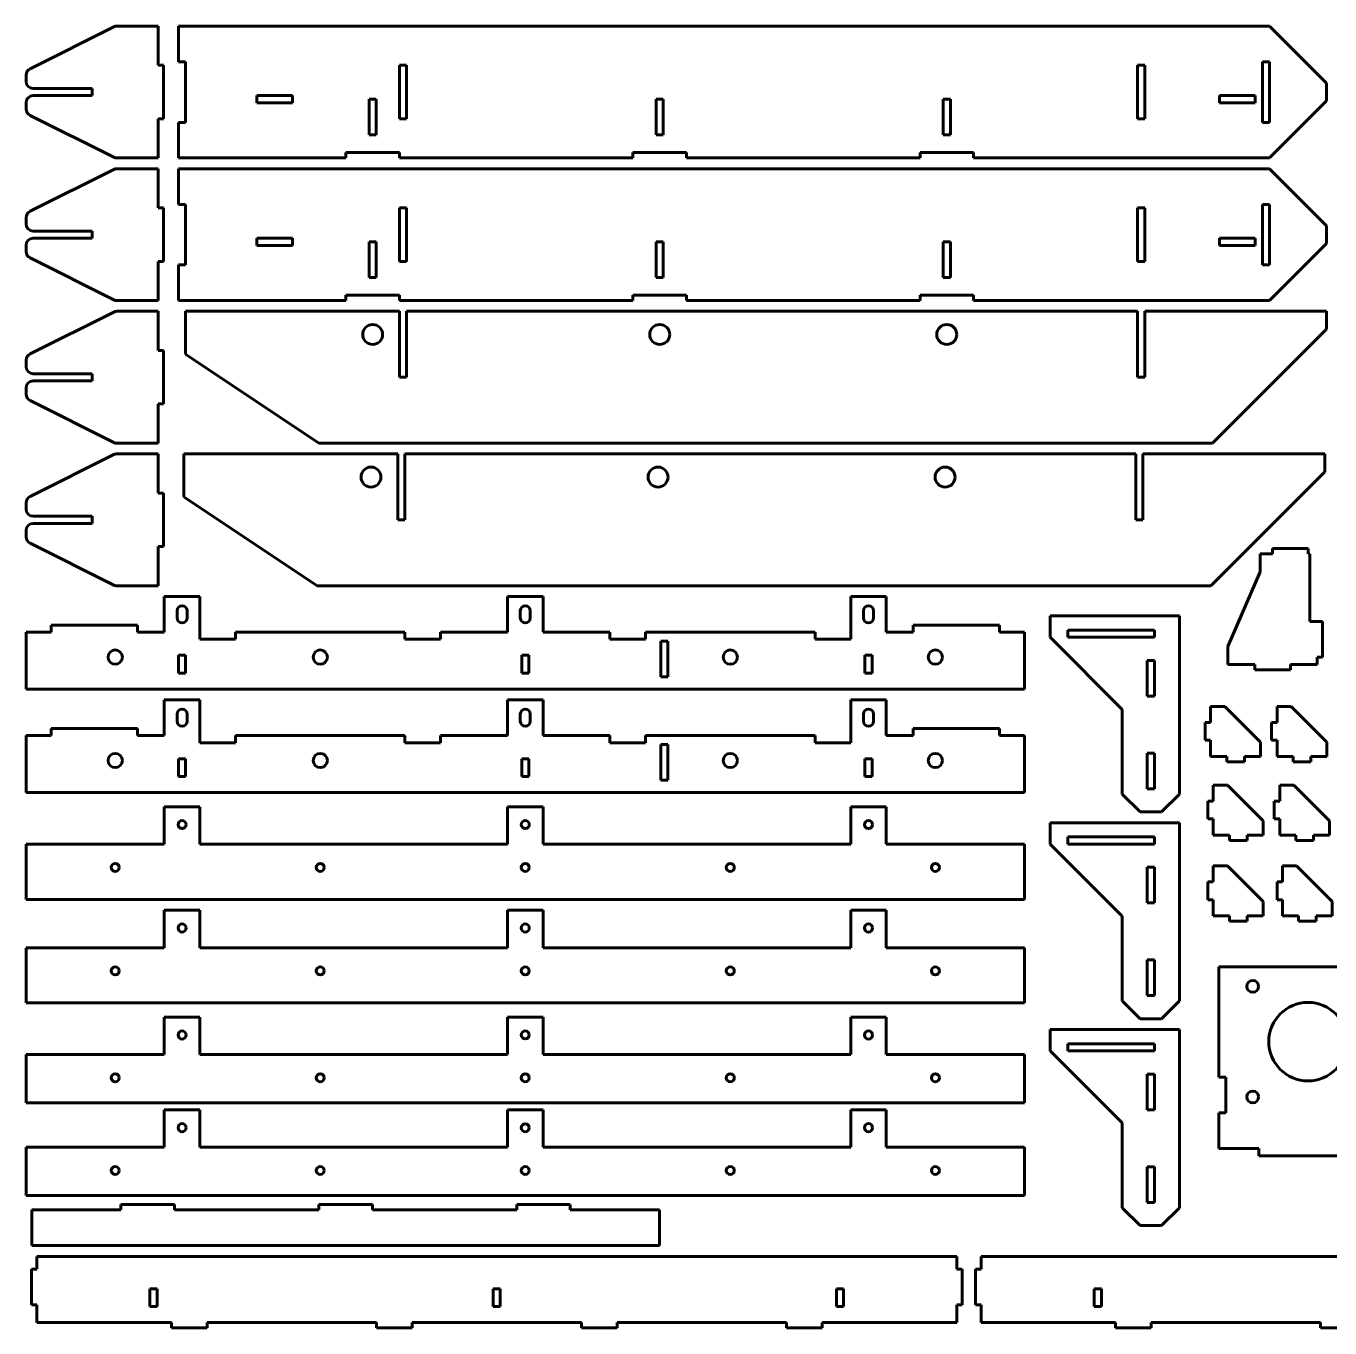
# Model space of a CAD drawing. Header units: millimetres. Extents: x 166 to 743, y 0 to 365.
# Drawn here: x 166.3 to 531.9, y -0.3 to 364.8 of the extents above; entities that cross this region are included whole.
import ezdxf

# ---------------------------------------------------------------- set-up
doc = ezdxf.new("R2010")
doc.units = ezdxf.units.MM
for name, color, linetype in [('BED_HOLDING_PLAT', 7, 'Continuous'), ('BED_HOLDING_TOP_', 7, 'Continuous'), ('BOTTOM_CORNER_SU', 7, 'Continuous'), ('BOTTOM_JOINT_SUP', 7, 'Continuous'), ('BOTTOM_SUPPORT_P', 7, 'Continuous'), ('CORNER_SUPPORT', 7, 'Continuous'), ('Default', 7, 'Continuous'), ('LEG', 7, 'Continuous'), ('MAIN_SUPPORT', 7, 'Continuous'), ('MIDLDE_PLATE', 7, 'Continuous'), ('MOTOR_CLAMP', 7, 'Continuous'), ('SIDE_PLATE', 7, 'Continuous'), ('SIDE_SUPPORT_PLA', 7, 'Continuous')]:
    doc.layers.add(name, color=color, linetype=linetype)

# ---------------------------------------------------------------- blocks, each defined once
blk = doc.blocks.new('SE')
at = {"layer": 'BED_HOLDING_PLAT', "color": 7, "linetype": 'Continuous', "lineweight": 60}
for p, q in [((205.04, 204.84), (215.04, 204.84)), ((205.04, 194.84), (205.04, 204.84)), ((215.04, 204.84), (215.04, 192.84)), ((301.29, 204.84), (301.29, 194.84)), ((311.29, 204.84), (301.29, 204.84)), ((311.29, 194.84), (311.29, 204.84)), ((397.54, 192.84), (397.54, 204.84)), ((397.54, 204.84), (407.54, 204.84)), ((407.54, 204.84), (407.54, 194.84)), ((208.64, 200.84), (208.64, 198.84)), ((211.44, 198.84), (211.44, 200.84)), ((304.89, 198.84), (304.89, 200.84)), ((307.69, 200.84), (307.69, 198.84)), ((401.14, 200.84), (401.14, 198.84)), ((403.94, 198.84), (403.94, 200.84)), ((166.29, 178.84), (166.29, 194.84)), ((166.29, 194.84), (173.29, 194.84)), ((173.29, 196.84), (173.29, 194.84)), ((173.29, 196.84), (197.56, 196.84)), ((197.56, 196.84), (197.56, 194.84)), ((197.56, 194.84), (205.04, 194.84)), ((225.04, 192.84), (225.04, 194.84)), ((225.04, 194.84), (272.54, 194.84)), ((272.54, 194.84), (272.54, 192.84)), ((282.54, 192.84), (282.54, 194.84)), ((282.54, 194.84), (301.29, 194.84)), ((311.29, 194.84), (330.04, 194.84)), ((330.04, 194.84), (330.04, 192.84)), ((340.04, 192.84), (340.04, 194.84)), ((340.04, 194.84), (387.54, 194.84)), ((387.54, 194.84), (387.54, 192.84)), ((407.54, 194.84), (415.03, 194.84)), ((415.03, 196.84), (415.03, 194.84)), ((415.03, 196.84), (439.29, 196.84)), ((439.29, 196.84), (439.29, 194.84)), ((439.29, 194.84), (446.29, 194.84)), ((446.29, 194.84), (446.29, 178.84)), ((215.04, 192.84), (225.04, 192.84)), ((272.54, 192.84), (282.54, 192.84)), ((330.04, 192.84), (340.04, 192.84)), ((344.29, 182.34), (344.29, 192.34)), ((346.29, 192.34), (344.29, 192.34)), ((346.29, 182.34), (346.29, 192.34)), ((387.54, 192.84), (397.54, 192.84)), ((209.04, 188.34), (211.04, 188.34)), ((209.04, 183.34), (209.04, 188.34)), ((211.04, 188.34), (211.04, 183.34)), ((305.29, 188.34), (307.29, 188.34)), ((305.29, 183.34), (305.29, 188.34)), ((307.29, 188.34), (307.29, 183.34)), ((401.54, 188.34), (403.54, 188.34)), ((401.54, 183.34), (401.54, 188.34)), ((403.54, 188.34), (403.54, 183.34)), ((211.04, 183.34), (209.04, 183.34)), ((307.29, 183.34), (305.29, 183.34)), ((403.54, 183.34), (401.54, 183.34)), ((344.29, 182.34), (346.29, 182.34)), ((446.29, 178.84), (166.29, 178.84))]:
    blk.add_line(p, q, dxfattribs=at)
for centre in [(191.29, 187.84), (248.79, 187.84), (363.79, 187.84), (421.29, 187.84)]:
    blk.add_circle(centre, 2, dxfattribs=at)
for centre, start, end in [((210.04, 200.84), 0, 180), ((306.29, 200.84), 0, 180), ((402.54, 200.84), 0, 180), ((210.04, 198.84), 180, 0), ((306.29, 198.84), 180, 0), ((402.54, 198.84), 180, 0)]:
    blk.add_arc(centre, 1.4, start, end, dxfattribs=at)
blk = doc.blocks.new('SE1')
at = {"layer": 'BED_HOLDING_PLAT', "color": 7, "linetype": 'Continuous', "lineweight": 60}
for p, q in [((205.04, 175.84), (215.04, 175.84)), ((205.04, 165.84), (205.04, 175.84)), ((215.04, 175.84), (215.04, 163.84)), ((301.29, 175.84), (301.29, 165.84)), ((311.29, 175.84), (301.29, 175.84)), ((311.29, 165.84), (311.29, 175.84)), ((397.54, 163.84), (397.54, 175.84)), ((397.54, 175.84), (407.54, 175.84)), ((407.54, 175.84), (407.54, 165.84)), ((208.64, 171.84), (208.64, 169.84)), ((211.44, 169.84), (211.44, 171.84)), ((304.89, 169.84), (304.89, 171.84)), ((307.69, 171.84), (307.69, 169.84)), ((401.14, 171.84), (401.14, 169.84)), ((403.94, 169.84), (403.94, 171.84)), ((166.29, 149.84), (166.29, 165.84)), ((166.29, 165.84), (173.29, 165.84)), ((173.29, 167.84), (173.29, 165.84)), ((173.29, 167.84), (197.56, 167.84)), ((197.56, 167.84), (197.56, 165.84)), ((197.56, 165.84), (205.04, 165.84)), ((225.04, 163.84), (225.04, 165.84)), ((225.04, 165.84), (272.54, 165.84)), ((272.54, 165.84), (272.54, 163.84)), ((282.54, 163.84), (282.54, 165.84)), ((282.54, 165.84), (301.29, 165.84)), ((311.29, 165.84), (330.04, 165.84)), ((330.04, 165.84), (330.04, 163.84)), ((340.04, 163.84), (340.04, 165.84)), ((340.04, 165.84), (387.54, 165.84)), ((387.54, 165.84), (387.54, 163.84)), ((407.54, 165.84), (415.03, 165.84)), ((415.03, 167.84), (415.03, 165.84)), ((415.03, 167.84), (439.29, 167.84)), ((439.29, 167.84), (439.29, 165.84)), ((439.29, 165.84), (446.29, 165.84)), ((446.29, 165.84), (446.29, 149.84)), ((215.04, 163.84), (225.04, 163.84)), ((272.54, 163.84), (282.54, 163.84)), ((330.04, 163.84), (340.04, 163.84)), ((344.29, 153.34), (344.29, 163.34)), ((346.29, 163.34), (344.29, 163.34)), ((346.29, 153.34), (346.29, 163.34)), ((387.54, 163.84), (397.54, 163.84)), ((209.04, 159.34), (211.04, 159.34)), ((209.04, 154.34), (209.04, 159.34)), ((211.04, 159.34), (211.04, 154.34)), ((305.29, 159.34), (307.29, 159.34)), ((305.29, 154.34), (305.29, 159.34)), ((307.29, 159.34), (307.29, 154.34)), ((401.54, 159.34), (403.54, 159.34)), ((401.54, 154.34), (401.54, 159.34)), ((403.54, 159.34), (403.54, 154.34)), ((211.04, 154.34), (209.04, 154.34)), ((307.29, 154.34), (305.29, 154.34)), ((403.54, 154.34), (401.54, 154.34)), ((344.29, 153.34), (346.29, 153.34)), ((446.29, 149.84), (166.29, 149.84))]:
    blk.add_line(p, q, dxfattribs=at)
for centre in [(191.29, 158.84), (248.79, 158.84), (363.79, 158.84), (421.29, 158.84)]:
    blk.add_circle(centre, 2, dxfattribs=at)
for centre, start, end in [((210.04, 171.84), 0, 180), ((306.29, 171.84), 0, 180), ((402.54, 171.84), 0, 180), ((210.04, 169.84), 180, 0), ((306.29, 169.84), 180, 0), ((402.54, 169.84), 180, 0)]:
    blk.add_arc(centre, 1.4, start, end, dxfattribs=at)
blk = doc.blocks.new('SE4')
at = {"layer": 'LEG', "color": 7, "linetype": 'Continuous', "lineweight": 60}
for p, q in [((453.49, 141.4), (489.72, 141.4)), ((453.49, 141.4), (453.49, 135.4)), ((489.72, 141.4), (489.72, 91.4)), ((453.49, 135.4), (473.72, 115.17)), ((458.45, 137.4), (482.72, 137.4)), ((458.45, 135.4), (458.45, 137.4)), ((458.45, 135.4), (482.72, 135.4)), ((482.72, 135.4), (482.72, 137.4)), ((480.72, 118.9), (480.72, 128.9)), ((482.72, 128.9), (480.72, 128.9)), ((482.72, 118.9), (482.72, 128.9)), ((480.72, 118.9), (482.72, 118.9)), ((473.72, 91.4), (473.72, 115.17)), ((482.72, 102.9), (480.72, 102.9)), ((480.72, 92.9), (480.72, 102.9)), ((482.72, 92.9), (482.72, 102.9)), ((480.72, 92.9), (482.72, 92.9)), ((473.72, 91.4), (478.72, 86.4)), ((484.72, 86.4), (489.72, 91.4)), ((484.72, 86.4), (478.72, 86.4))]:
    blk.add_line(p, q, dxfattribs=at)
blk = doc.blocks.new('SE5')
at = {"layer": 'MIDLDE_PLATE', "color": 7, "linetype": 'Continuous', "lineweight": 60}
for p, q in [((205.04, 76.34), (205.04, 86.84)), ((205.04, 86.84), (215.04, 86.84)), ((215.04, 86.84), (215.04, 76.34)), ((301.29, 76.34), (301.29, 86.84)), ((301.29, 86.84), (311.29, 86.84)), ((311.29, 86.84), (311.29, 76.34)), ((397.54, 76.34), (397.54, 86.84)), ((397.54, 86.84), (407.54, 86.84)), ((407.54, 86.84), (407.54, 76.34)), ((166.29, 62.84), (166.29, 76.34)), ((166.29, 76.34), (205.04, 76.34)), ((215.04, 76.34), (301.29, 76.34)), ((311.29, 76.34), (397.54, 76.34)), ((407.54, 76.34), (446.29, 76.34)), ((446.29, 76.34), (446.29, 62.84)), ((446.29, 62.84), (166.29, 62.84))]:
    blk.add_line(p, q, dxfattribs=at)
for centre, radius in [((210.04, 81.85), 1.13), ((306.29, 81.85), 1.12), ((402.54, 81.85), 1.13), ((191.29, 69.84), 1.12), ((248.79, 69.84), 1.12), ((306.29, 69.84), 1.12), ((363.79, 69.84), 1.12), ((421.29, 69.84), 1.12)]:
    blk.add_circle(centre, radius, dxfattribs=at)
blk = doc.blocks.new('SE6')
at = {"layer": 'MIDLDE_PLATE', "color": 7, "linetype": 'Continuous', "lineweight": 60}
for p, q in [((205.04, 50.34), (205.04, 60.84)), ((205.04, 60.84), (215.04, 60.84)), ((215.04, 60.84), (215.04, 50.34)), ((301.29, 50.34), (301.29, 60.84)), ((301.29, 60.84), (311.29, 60.84)), ((311.29, 60.84), (311.29, 50.34)), ((397.54, 50.34), (397.54, 60.84)), ((397.54, 60.84), (407.54, 60.84)), ((407.54, 60.84), (407.54, 50.34)), ((166.29, 36.84), (166.29, 50.34)), ((166.29, 50.34), (205.04, 50.34)), ((215.04, 50.34), (301.29, 50.34)), ((311.29, 50.34), (397.54, 50.34)), ((407.54, 50.34), (446.29, 50.34)), ((446.29, 50.34), (446.29, 36.84)), ((446.29, 36.84), (166.29, 36.84))]:
    blk.add_line(p, q, dxfattribs=at)
for centre, radius in [((210.04, 55.85), 1.13), ((306.29, 55.85), 1.12), ((402.54, 55.85), 1.13), ((191.29, 43.84), 1.12), ((248.79, 43.84), 1.12), ((306.29, 43.84), 1.12), ((363.79, 43.84), 1.12), ((421.29, 43.84), 1.12)]:
    blk.add_circle(centre, radius, dxfattribs=at)
blk = doc.blocks.new('SE9')
at = {"layer": 'CORNER_SUPPORT', "color": 7, "linetype": 'Continuous', "lineweight": 60}
for p, q in [((167.4, 352.89), (190.87, 364.63)), ((191.76, 364.84), (203.29, 364.84)), ((203.29, 353.84), (203.29, 364.84)), ((166.29, 349.34), (166.29, 351.1)), ((204.79, 353.84), (203.29, 353.84)), ((204.79, 353.84), (204.79, 338.84)), ((184.79, 347.34), (168.29, 347.34)), ((184.79, 345.34), (168.29, 345.34)), ((184.79, 345.34), (184.79, 347.34)), ((166.29, 343.34), (166.29, 341.58)), ((167.4, 339.79), (190.87, 328.05)), ((203.29, 327.84), (203.29, 338.84)), ((204.79, 338.84), (203.29, 338.84)), ((191.76, 327.84), (203.29, 327.84))]:
    blk.add_line(p, q, dxfattribs=at)
for centre, start, end in [((191.76, 362.84), 90, 116.5651), ((168.29, 351.1), 116.5651, 180), ((168.29, 349.34), 180, 270), ((168.29, 343.34), 90, 180), ((168.29, 341.58), 180, 243.4349), ((191.76, 329.84), 243.4349, 270)]:
    blk.add_arc(centre, 2, start, end, dxfattribs=at)
blk = doc.blocks.new('SE10')
at = {"layer": 'CORNER_SUPPORT', "color": 7, "linetype": 'Continuous', "lineweight": 60}
for p, q in [((167.4, 312.89), (190.87, 324.63)), ((191.76, 324.84), (203.29, 324.84)), ((203.29, 313.84), (203.29, 324.84)), ((166.29, 309.34), (166.29, 311.1)), ((204.79, 313.84), (203.29, 313.84)), ((204.79, 313.84), (204.79, 298.84)), ((184.79, 307.34), (168.29, 307.34)), ((184.79, 305.34), (184.79, 307.34)), ((184.79, 305.34), (168.29, 305.34)), ((166.29, 303.34), (166.29, 301.58)), ((167.4, 299.79), (190.87, 288.05)), ((203.29, 287.84), (203.29, 298.84)), ((204.79, 298.84), (203.29, 298.84)), ((191.76, 287.84), (203.29, 287.84))]:
    blk.add_line(p, q, dxfattribs=at)
for centre, start, end in [((191.76, 322.84), 90, 116.5651), ((168.29, 311.1), 116.5651, 180), ((168.29, 309.34), 180, 270), ((168.29, 303.34), 90, 180), ((168.29, 301.58), 180, 243.4349), ((191.76, 289.84), 243.4349, 270)]:
    blk.add_arc(centre, 2, start, end, dxfattribs=at)
blk = doc.blocks.new('SE11')
at = {"layer": 'CORNER_SUPPORT', "color": 7, "linetype": 'Continuous', "lineweight": 60}
for p, q in [((167.4, 272.89), (190.87, 284.63)), ((191.76, 284.84), (203.29, 284.84)), ((203.29, 273.84), (203.29, 284.84)), ((166.29, 269.34), (166.29, 271.1)), ((204.79, 273.84), (203.29, 273.84)), ((204.79, 273.84), (204.79, 258.84)), ((184.79, 267.34), (168.29, 267.34)), ((184.79, 265.34), (184.79, 267.34)), ((166.29, 263.34), (166.29, 261.58)), ((184.79, 265.34), (168.29, 265.34)), ((167.4, 259.79), (190.87, 248.05)), ((203.29, 247.84), (203.29, 258.84)), ((204.79, 258.84), (203.29, 258.84)), ((191.76, 247.84), (203.29, 247.84))]:
    blk.add_line(p, q, dxfattribs=at)
for centre, start, end in [((191.76, 282.84), 90, 116.5651), ((168.29, 271.1), 116.5651, 180), ((168.29, 269.34), 180, 270), ((168.29, 263.34), 90, 180), ((168.29, 261.58), 180, 243.4349), ((191.76, 249.84), 243.4349, 270)]:
    blk.add_arc(centre, 2, start, end, dxfattribs=at)
blk = doc.blocks.new('SE12')
at = {"layer": 'CORNER_SUPPORT', "color": 7, "linetype": 'Continuous', "lineweight": 60}
for p, q in [((167.4, 232.89), (190.87, 244.63)), ((191.76, 244.84), (203.29, 244.84)), ((203.29, 233.84), (203.29, 244.84)), ((166.29, 229.34), (166.29, 231.1)), ((204.79, 233.84), (203.29, 233.84)), ((204.79, 233.84), (204.79, 218.84)), ((184.79, 227.34), (168.29, 227.34)), ((184.79, 225.34), (184.79, 227.34)), ((166.29, 223.34), (166.29, 221.58)), ((184.79, 225.34), (168.29, 225.34)), ((167.4, 219.79), (190.87, 208.05)), ((203.29, 207.84), (203.29, 218.84)), ((204.79, 218.84), (203.29, 218.84)), ((191.76, 207.84), (203.29, 207.84))]:
    blk.add_line(p, q, dxfattribs=at)
for centre, start, end in [((191.76, 242.84), 90, 116.5651), ((168.29, 231.1), 116.5651, 180), ((168.29, 229.34), 180, 270), ((168.29, 223.34), 90, 180), ((168.29, 221.58), 180, 243.4349), ((191.76, 209.84), 243.4349, 270)]:
    blk.add_arc(centre, 2, start, end, dxfattribs=at)
blk = doc.blocks.new('SE14')
at = {"layer": 'SIDE_PLATE', "color": 7, "linetype": 'Continuous', "lineweight": 60}
for p, q in [((208.99, 364.84), (514.99, 364.84)), ((208.99, 354.84), (208.99, 364.84)), ((530.99, 348.84), (514.99, 364.84)), ((208.99, 354.84), (210.99, 354.84)), ((210.99, 337.84), (210.99, 354.84)), ((512.99, 354.84), (514.99, 354.84)), ((512.99, 337.84), (512.99, 354.84)), ((514.99, 337.84), (514.99, 354.84)), ((270.99, 353.84), (270.99, 338.84)), ((272.99, 353.84), (270.99, 353.84)), ((272.99, 353.84), (272.99, 338.84)), ((479.99, 353.84), (477.99, 353.84)), ((477.99, 338.84), (477.99, 353.84)), ((479.99, 338.84), (479.99, 353.84)), ((530.99, 348.84), (530.99, 343.84)), ((230.99, 345.34), (230.99, 343.34)), ((230.99, 345.34), (240.99, 345.34)), ((240.99, 343.34), (240.99, 345.34)), ((262.49, 344.34), (262.49, 334.34)), ((264.49, 344.34), (262.49, 344.34)), ((264.49, 344.34), (264.49, 334.34)), ((342.99, 334.34), (342.99, 344.34)), ((342.99, 344.34), (344.99, 344.34)), ((344.99, 334.34), (344.99, 344.34)), ((423.49, 334.34), (423.49, 344.34)), ((425.49, 344.34), (423.49, 344.34)), ((425.49, 344.34), (425.49, 334.34)), ((500.99, 345.34), (500.99, 343.34)), ((500.99, 345.34), (510.99, 345.34)), ((510.99, 345.34), (510.99, 343.34)), ((530.99, 343.84), (514.99, 327.84)), ((230.99, 343.34), (240.99, 343.34)), ((500.99, 343.34), (510.99, 343.34)), ((208.99, 337.84), (210.99, 337.84)), ((208.99, 327.84), (208.99, 337.84)), ((270.99, 338.84), (272.99, 338.84)), ((477.99, 338.84), (479.99, 338.84)), ((514.99, 337.84), (512.99, 337.84)), ((262.49, 334.34), (264.49, 334.34)), ((344.99, 334.34), (342.99, 334.34)), ((423.49, 334.34), (425.49, 334.34)), ((255.99, 329.34), (270.99, 329.34)), ((255.99, 327.84), (255.99, 329.34)), ((270.99, 329.34), (270.99, 327.84)), ((336.49, 329.34), (336.49, 327.84)), ((351.49, 329.34), (336.49, 329.34)), ((351.49, 327.84), (351.49, 329.34)), ((416.99, 329.34), (416.99, 327.84)), ((431.99, 329.34), (416.99, 329.34)), ((431.99, 327.84), (431.99, 329.34)), ((255.99, 327.84), (208.99, 327.84)), ((336.49, 327.84), (270.99, 327.84)), ((416.99, 327.84), (351.49, 327.84)), ((514.99, 327.84), (431.99, 327.84))]:
    blk.add_line(p, q, dxfattribs=at)
blk = doc.blocks.new('SE15')
at = {"layer": 'SIDE_PLATE', "color": 7, "linetype": 'Continuous', "lineweight": 60}
for p, q in [((208.99, 324.84), (514.99, 324.84)), ((208.99, 314.84), (208.99, 324.84)), ((530.99, 308.84), (514.99, 324.84)), ((208.99, 314.84), (210.99, 314.84)), ((210.99, 297.84), (210.99, 314.84)), ((512.99, 314.84), (514.99, 314.84)), ((512.99, 297.84), (512.99, 314.84)), ((514.99, 297.84), (514.99, 314.84)), ((270.99, 313.84), (270.99, 298.84)), ((272.99, 313.84), (270.99, 313.84)), ((272.99, 313.84), (272.99, 298.84)), ((479.99, 313.84), (477.99, 313.84)), ((477.99, 298.84), (477.99, 313.84)), ((479.99, 298.84), (479.99, 313.84)), ((530.99, 308.84), (530.99, 303.84)), ((230.99, 305.34), (230.99, 303.34)), ((230.99, 305.34), (240.99, 305.34)), ((240.99, 303.34), (240.99, 305.34)), ((262.49, 304.34), (262.49, 294.34)), ((264.49, 304.34), (262.49, 304.34)), ((264.49, 304.34), (264.49, 294.34)), ((342.99, 294.34), (342.99, 304.34)), ((342.99, 304.34), (344.99, 304.34)), ((344.99, 294.34), (344.99, 304.34)), ((423.49, 294.34), (423.49, 304.34)), ((425.49, 304.34), (423.49, 304.34)), ((425.49, 304.34), (425.49, 294.34)), ((500.99, 305.34), (500.99, 303.34)), ((500.99, 305.34), (510.99, 305.34)), ((510.99, 305.34), (510.99, 303.34)), ((530.99, 303.84), (514.99, 287.84)), ((230.99, 303.34), (240.99, 303.34)), ((500.99, 303.34), (510.99, 303.34)), ((208.99, 297.84), (210.99, 297.84)), ((208.99, 287.84), (208.99, 297.84)), ((270.99, 298.84), (272.99, 298.84)), ((477.99, 298.84), (479.99, 298.84)), ((514.99, 297.84), (512.99, 297.84)), ((262.49, 294.34), (264.49, 294.34)), ((344.99, 294.34), (342.99, 294.34)), ((423.49, 294.34), (425.49, 294.34)), ((255.99, 289.34), (270.99, 289.34)), ((255.99, 287.84), (255.99, 289.34)), ((270.99, 289.34), (270.99, 287.84)), ((336.49, 289.34), (336.49, 287.84)), ((351.49, 289.34), (336.49, 289.34)), ((351.49, 287.84), (351.49, 289.34)), ((416.99, 289.34), (416.99, 287.84)), ((431.99, 289.34), (416.99, 289.34)), ((431.99, 287.84), (431.99, 289.34)), ((255.99, 287.84), (208.99, 287.84)), ((336.49, 287.84), (270.99, 287.84)), ((416.99, 287.84), (351.49, 287.84)), ((514.99, 287.84), (431.99, 287.84))]:
    blk.add_line(p, q, dxfattribs=at)
blk = doc.blocks.new('SE16')
at = {"layer": 'SIDE_SUPPORT_PLA', "color": 7, "linetype": 'Continuous', "lineweight": 60}
for p, q in [((210.99, 284.84), (210.99, 272.84)), ((270.99, 284.84), (210.99, 284.84)), ((270.99, 266.34), (270.99, 284.84)), ((477.99, 284.84), (272.99, 284.84)), ((272.99, 266.34), (272.99, 284.84)), ((477.99, 284.84), (477.99, 266.34)), ((530.99, 284.84), (479.99, 284.84)), ((479.99, 284.84), (479.99, 266.34)), ((530.99, 279.84), (530.99, 284.84)), ((530.99, 279.84), (498.99, 247.84)), ((210.99, 272.84), (248.4, 247.84)), ((270.99, 266.34), (272.99, 266.34)), ((477.99, 266.34), (479.99, 266.34)), ((248.4, 247.84), (498.99, 247.84))]:
    blk.add_line(p, q, dxfattribs=at)
for centre in [(263.49, 278.34), (343.99, 278.34), (424.49, 278.34)]:
    blk.add_circle(centre, 2.8, dxfattribs=at)
blk = doc.blocks.new('SE17')
at = {"layer": 'SIDE_SUPPORT_PLA', "color": 7, "linetype": 'Continuous', "lineweight": 60}
for p, q in [((210.52, 244.84), (210.52, 232.84)), ((270.52, 244.84), (210.52, 244.84)), ((270.52, 226.34), (270.52, 244.84)), ((477.52, 244.84), (272.52, 244.84)), ((272.52, 226.34), (272.52, 244.84)), ((477.52, 244.84), (477.52, 226.34)), ((530.52, 244.84), (479.52, 244.84)), ((479.52, 244.84), (479.52, 226.34)), ((530.52, 239.84), (530.52, 244.84)), ((530.52, 239.84), (498.52, 207.84)), ((210.52, 232.84), (247.94, 207.84)), ((270.52, 226.34), (272.52, 226.34)), ((477.52, 226.34), (479.52, 226.34)), ((247.94, 207.84), (498.52, 207.84))]:
    blk.add_line(p, q, dxfattribs=at)
for centre in [(263.02, 238.34), (343.52, 238.34), (424.02, 238.34)]:
    blk.add_circle(centre, 2.8, dxfattribs=at)
blk = doc.blocks.new('SE26')
at = {"layer": 'LEG', "color": 7, "linetype": 'Continuous', "lineweight": 60}
for p, q in [((453.49, 199.4), (489.72, 199.4)), ((453.49, 199.4), (453.49, 193.4)), ((489.72, 199.4), (489.72, 149.4)), ((458.45, 195.4), (482.72, 195.4)), ((458.45, 193.4), (458.45, 195.4)), ((482.72, 193.4), (482.72, 195.4)), ((453.49, 193.4), (473.72, 173.17)), ((458.45, 193.4), (482.72, 193.4)), ((480.72, 176.9), (480.72, 186.9)), ((482.72, 186.9), (480.72, 186.9)), ((482.72, 176.9), (482.72, 186.9)), ((480.72, 176.9), (482.72, 176.9)), ((473.72, 149.4), (473.72, 173.17)), ((482.72, 160.9), (480.72, 160.9)), ((480.72, 150.9), (480.72, 160.9)), ((482.72, 150.9), (482.72, 160.9)), ((480.72, 150.9), (482.72, 150.9)), ((473.72, 149.4), (478.72, 144.4)), ((484.72, 144.4), (489.72, 149.4)), ((484.72, 144.4), (478.72, 144.4))]:
    blk.add_line(p, q, dxfattribs=at)
blk = doc.blocks.new('SE29')
at = {"layer": 'BOTTOM_SUPPORT_P', "color": 7, "linetype": 'Continuous', "lineweight": 60}
for p, q in [((192.91, 34.29), (207.91, 34.29)), ((192.91, 32.79), (192.91, 34.29)), ((207.91, 34.29), (207.91, 32.79)), ((248.41, 34.29), (248.41, 32.79)), ((248.41, 34.29), (263.41, 34.29)), ((263.41, 34.29), (263.41, 32.79)), ((303.91, 34.29), (303.91, 32.79)), ((318.91, 34.29), (303.91, 34.29)), ((318.91, 34.29), (318.91, 32.79)), ((167.91, 22.79), (167.91, 32.79)), ((192.91, 32.79), (167.91, 32.79)), ((207.91, 32.79), (248.41, 32.79)), ((263.41, 32.79), (303.91, 32.79)), ((318.91, 32.79), (343.91, 32.79)), ((343.91, 32.79), (343.91, 22.79)), ((343.91, 22.79), (167.91, 22.79))]:
    blk.add_line(p, q, dxfattribs=at)
blk = doc.blocks.new('SE30')
at = {"layer": 'BOTTOM_CORNER_SU', "color": 7, "linetype": 'Continuous', "lineweight": 60}
for p, q in [((512.34, 216.8), (512.34, 211.8)), ((515.84, 216.8), (512.34, 216.8)), ((515.84, 218.3), (515.84, 216.8)), ((515.84, 218.3), (525.84, 218.3)), ((525.84, 218.3), (525.84, 216.8)), ((526.34, 216.8), (525.84, 216.8)), ((526.34, 216.8), (526.34, 197.8)), ((503.34, 190.8), (512.34, 211.8)), ((529.84, 197.8), (526.34, 197.8)), ((529.84, 197.8), (529.84, 187.8)), ((503.34, 190.8), (503.34, 185.8)), ((528.34, 187.8), (529.84, 187.8)), ((528.34, 187.8), (528.34, 185.8)), ((503.34, 185.8), (510.84, 185.8)), ((510.84, 184.3), (510.84, 185.8)), ((520.84, 184.3), (510.84, 184.3)), ((520.84, 185.8), (528.34, 185.8)), ((520.84, 184.3), (520.84, 185.8))]:
    blk.add_line(p, q, dxfattribs=at)
blk = doc.blocks.new('SE32')
at = {"layer": 'BED_HOLDING_TOP_', "color": 7, "linetype": 'Continuous', "lineweight": 60}
for p, q in [((205.04, 135.34), (205.04, 145.85)), ((205.04, 145.85), (215.04, 145.85)), ((215.04, 145.85), (215.04, 135.34)), ((301.29, 135.34), (301.29, 145.85)), ((301.29, 145.85), (311.29, 145.85)), ((311.29, 145.85), (311.29, 135.34)), ((397.54, 135.34), (397.54, 145.85)), ((397.54, 145.85), (407.54, 145.85)), ((407.54, 145.85), (407.54, 135.34)), ((166.29, 119.84), (166.29, 135.34)), ((166.29, 135.34), (205.04, 135.34)), ((215.04, 135.34), (301.29, 135.34)), ((311.29, 135.34), (397.54, 135.34)), ((407.54, 135.34), (446.29, 135.34)), ((446.29, 135.34), (446.29, 119.84)), ((446.29, 119.84), (166.29, 119.84))]:
    blk.add_line(p, q, dxfattribs=at)
for centre, radius in [((210.04, 140.86), 1.13), ((306.29, 140.86), 1.13), ((402.54, 140.86), 1.13), ((191.29, 128.84), 1.12), ((248.79, 128.84), 1.12), ((306.29, 128.84), 1.12), ((363.79, 128.84), 1.12), ((421.29, 128.84), 1.12)]:
    blk.add_circle(centre, radius, dxfattribs=at)
blk = doc.blocks.new('SE33')
at = {"layer": 'BED_HOLDING_TOP_', "color": 7, "linetype": 'Continuous', "lineweight": 60}
for p, q in [((205.04, 106.34), (205.04, 116.85)), ((205.04, 116.85), (215.04, 116.85)), ((215.04, 116.85), (215.04, 106.34)), ((301.29, 106.34), (301.29, 116.85)), ((301.29, 116.85), (311.29, 116.85)), ((311.29, 116.85), (311.29, 106.34)), ((397.54, 106.34), (397.54, 116.85)), ((397.54, 116.85), (407.54, 116.85)), ((407.54, 116.85), (407.54, 106.34)), ((166.29, 90.84), (166.29, 106.34)), ((166.29, 106.34), (205.04, 106.34)), ((215.04, 106.34), (301.29, 106.34)), ((311.29, 106.34), (397.54, 106.34)), ((407.54, 106.34), (446.29, 106.34)), ((446.29, 106.34), (446.29, 90.84)), ((446.29, 90.84), (166.29, 90.84))]:
    blk.add_line(p, q, dxfattribs=at)
for centre, radius in [((210.04, 111.86), 1.13), ((306.29, 111.86), 1.13), ((402.54, 111.86), 1.13), ((191.29, 99.84), 1.12), ((248.79, 99.84), 1.12), ((306.29, 99.84), 1.12), ((363.79, 99.84), 1.12), ((421.29, 99.84), 1.12)]:
    blk.add_circle(centre, radius, dxfattribs=at)
blk = doc.blocks.new('SE37')
at = {"layer": 'MAIN_SUPPORT', "color": 7, "linetype": 'Continuous', "lineweight": 60}
for p, q in [((169.29, 19.68), (427.29, 19.68)), ((169.29, 16.18), (169.29, 19.68)), ((427.29, 19.68), (427.29, 16.18)), ((167.79, 16.18), (169.29, 16.18)), ((167.79, 6.18), (167.79, 16.18)), ((428.79, 16.18), (427.29, 16.18)), ((428.79, 16.18), (428.79, 6.18)), ((201.04, 10.68), (201.04, 5.68)), ((201.04, 10.68), (203.04, 10.68)), ((203.04, 10.68), (203.04, 5.68)), ((297.29, 10.68), (297.29, 5.68)), ((299.29, 10.68), (297.29, 10.68)), ((299.29, 10.68), (299.29, 5.68)), ((393.54, 10.68), (393.54, 5.68)), ((395.54, 10.68), (393.54, 10.68)), ((395.54, 10.68), (395.54, 5.68)), ((167.79, 6.18), (169.29, 6.18)), ((169.29, 1.18), (169.29, 6.18)), ((201.04, 5.68), (203.04, 5.68)), ((297.29, 5.68), (299.29, 5.68)), ((393.54, 5.68), (395.54, 5.68)), ((427.29, 6.18), (427.29, 1.18)), ((428.79, 6.18), (427.29, 6.18)), ((207.04, 1.18), (169.29, 1.18)), ((207.04, -0.32), (207.04, 1.18)), ((264.54, 1.18), (217.04, 1.18)), ((217.04, -0.32), (217.04, 1.18)), ((264.54, -0.32), (264.54, 1.18)), ((322.04, 1.18), (274.54, 1.18)), ((274.54, -0.32), (274.54, 1.18)), ((322.04, -0.32), (322.04, 1.18)), ((379.54, 1.18), (332.04, 1.18)), ((332.04, -0.32), (332.04, 1.18)), ((379.54, -0.32), (379.54, 1.18)), ((427.29, 1.18), (389.54, 1.18)), ((389.54, -0.32), (389.54, 1.18)), ((217.04, -0.32), (207.04, -0.32)), ((274.54, -0.32), (264.54, -0.32)), ((332.04, -0.32), (322.04, -0.32)), ((389.54, -0.32), (379.54, -0.32))]:
    blk.add_line(p, q, dxfattribs=at)
blk = doc.blocks.new('SE38')
at = {"layer": 'MAIN_SUPPORT', "color": 7, "linetype": 'Continuous', "lineweight": 60}
for p, q in [((434.09, 19.68), (692.09, 19.68)), ((434.09, 16.18), (434.09, 19.68)), ((692.09, 19.68), (692.09, 16.18)), ((432.59, 16.18), (434.09, 16.18)), ((432.59, 6.18), (432.59, 16.18)), ((693.59, 16.18), (692.09, 16.18)), ((693.59, 16.18), (693.59, 6.18)), ((465.84, 10.68), (465.84, 5.68)), ((465.84, 10.68), (467.84, 10.68)), ((467.84, 10.68), (467.84, 5.68)), ((562.09, 10.68), (562.09, 5.68)), ((564.09, 10.68), (562.09, 10.68)), ((564.09, 10.68), (564.09, 5.68)), ((658.34, 10.68), (658.34, 5.68)), ((660.34, 10.68), (658.34, 10.68)), ((660.34, 10.68), (660.34, 5.68)), ((432.59, 6.18), (434.09, 6.18)), ((434.09, 1.18), (434.09, 6.18)), ((465.84, 5.68), (467.84, 5.68)), ((562.09, 5.68), (564.09, 5.68)), ((658.34, 5.68), (660.34, 5.68)), ((692.09, 6.18), (692.09, 1.18)), ((693.59, 6.18), (692.09, 6.18)), ((471.84, 1.18), (434.09, 1.18)), ((471.84, -0.32), (471.84, 1.18)), ((529.34, 1.18), (481.84, 1.18)), ((481.84, -0.32), (481.84, 1.18)), ((529.34, -0.32), (529.34, 1.18)), ((586.84, 1.18), (539.34, 1.18)), ((539.34, -0.32), (539.34, 1.18)), ((586.84, -0.32), (586.84, 1.18)), ((644.34, 1.18), (596.84, 1.18)), ((596.84, -0.32), (596.84, 1.18)), ((644.34, -0.32), (644.34, 1.18)), ((692.09, 1.18), (654.34, 1.18)), ((654.34, -0.32), (654.34, 1.18)), ((481.84, -0.32), (471.84, -0.32)), ((539.34, -0.32), (529.34, -0.32)), ((596.84, -0.32), (586.84, -0.32)), ((654.34, -0.32), (644.34, -0.32))]:
    blk.add_line(p, q, dxfattribs=at)
blk = doc.blocks.new('SE40')
at = {"layer": 'MOTOR_CLAMP', "color": 7, "linetype": 'Continuous', "lineweight": 60}
for p, q in [((500.79, 100.98), (550.79, 100.98)), ((500.79, 69.98), (500.79, 100.98)), ((550.79, 100.98), (550.79, 69.98)), ((500.79, 69.98), (502.79, 69.98)), ((502.79, 59.98), (502.79, 69.98)), ((548.79, 59.98), (548.79, 69.98)), ((548.79, 69.98), (550.79, 69.98)), ((500.79, 49.98), (500.79, 59.98)), ((500.79, 59.98), (502.79, 59.98)), ((548.79, 59.98), (550.79, 59.98)), ((550.79, 59.98), (550.79, 49.98)), ((511.96, 49.98), (500.79, 49.98)), ((511.96, 47.98), (511.96, 49.98)), ((539.61, 47.98), (511.96, 47.98)), ((550.79, 49.98), (539.61, 49.98)), ((539.61, 49.98), (539.61, 47.98))]:
    blk.add_line(p, q, dxfattribs=at)
for centre, radius in [((510.29, 95.48), 1.65), ((541.29, 95.48), 1.65), ((525.79, 79.98), 11), ((510.29, 64.48), 1.65), ((541.29, 64.48), 1.65)]:
    blk.add_circle(centre, radius, dxfattribs=at)
blk = doc.blocks.new('SE41')
at = {"layer": 'BOTTOM_JOINT_SUP', "color": 7, "linetype": 'Continuous', "lineweight": 60}
for p, q in [((498.49, 174), (502.49, 174)), ((498.49, 169.5), (498.49, 174)), ((512.49, 164), (502.49, 174)), ((496.99, 169.5), (498.49, 169.5)), ((496.99, 164.5), (496.99, 169.5)), ((496.99, 164.5), (498.49, 164.5)), ((498.49, 160), (498.49, 164.5)), ((512.49, 164), (512.49, 160)), ((502.99, 160), (498.49, 160)), ((502.99, 158.5), (502.99, 160)), ((507.99, 158.5), (502.99, 158.5)), ((512.49, 160), (507.99, 160)), ((507.99, 158.5), (507.99, 160))]:
    blk.add_line(p, q, dxfattribs=at)
blk = doc.blocks.new('SE42')
at = {"layer": 'BOTTOM_JOINT_SUP', "color": 7, "linetype": 'Continuous', "lineweight": 60}
for p, q in [((499.24, 151.94), (503.24, 151.94)), ((499.24, 147.44), (499.24, 151.94)), ((513.24, 141.94), (503.24, 151.94)), ((497.74, 147.44), (499.24, 147.44)), ((497.74, 142.44), (497.74, 147.44)), ((497.74, 142.44), (499.24, 142.44)), ((499.24, 137.94), (499.24, 142.44)), ((513.24, 141.94), (513.24, 137.94)), ((503.74, 137.94), (499.24, 137.94)), ((503.74, 136.44), (503.74, 137.94)), ((508.74, 136.44), (503.74, 136.44)), ((513.24, 137.94), (508.74, 137.94)), ((508.74, 136.44), (508.74, 137.94))]:
    blk.add_line(p, q, dxfattribs=at)
blk = doc.blocks.new('SE43')
at = {"layer": 'BOTTOM_JOINT_SUP', "color": 7, "linetype": 'Continuous', "lineweight": 60}
for p, q in [((499.24, 129.29), (503.24, 129.29)), ((499.24, 124.79), (499.24, 129.29)), ((513.24, 119.29), (503.24, 129.29)), ((497.74, 124.79), (499.24, 124.79)), ((497.74, 119.79), (497.74, 124.79)), ((497.74, 119.79), (499.24, 119.79)), ((499.24, 115.29), (499.24, 119.79)), ((513.24, 119.29), (513.24, 115.29)), ((503.74, 115.29), (499.24, 115.29)), ((503.74, 113.79), (503.74, 115.29)), ((508.74, 113.79), (503.74, 113.79)), ((513.24, 115.29), (508.74, 115.29)), ((508.74, 113.79), (508.74, 115.29))]:
    blk.add_line(p, q, dxfattribs=at)
blk = doc.blocks.new('SE44')
at = {"layer": 'BOTTOM_JOINT_SUP', "color": 7, "linetype": 'Continuous', "lineweight": 60}
for p, q in [((517.1, 174), (521.1, 174)), ((517.1, 169.5), (517.1, 174)), ((531.1, 164), (521.1, 174)), ((515.6, 169.5), (517.1, 169.5)), ((515.6, 164.5), (515.6, 169.5)), ((515.6, 164.5), (517.1, 164.5)), ((517.1, 160), (517.1, 164.5)), ((531.1, 164), (531.1, 160)), ((521.6, 160), (517.1, 160)), ((521.6, 158.5), (521.6, 160)), ((526.6, 158.5), (521.6, 158.5)), ((531.1, 160), (526.6, 160)), ((526.6, 158.5), (526.6, 160))]:
    blk.add_line(p, q, dxfattribs=at)
blk = doc.blocks.new('SE45')
at = {"layer": 'BOTTOM_JOINT_SUP', "color": 7, "linetype": 'Continuous', "lineweight": 60}
for p, q in [((517.85, 151.94), (521.85, 151.94)), ((517.85, 147.44), (517.85, 151.94)), ((531.85, 141.94), (521.85, 151.94)), ((516.35, 147.44), (517.85, 147.44)), ((516.35, 142.44), (516.35, 147.44)), ((516.35, 142.44), (517.85, 142.44)), ((517.85, 137.94), (517.85, 142.44)), ((531.85, 141.94), (531.85, 137.94)), ((522.35, 137.94), (517.85, 137.94)), ((522.35, 136.44), (522.35, 137.94)), ((527.35, 136.44), (522.35, 136.44)), ((531.85, 137.94), (527.35, 137.94)), ((527.35, 136.44), (527.35, 137.94))]:
    blk.add_line(p, q, dxfattribs=at)
blk = doc.blocks.new('SE46')
at = {"layer": 'BOTTOM_JOINT_SUP', "color": 7, "linetype": 'Continuous', "lineweight": 60}
for p, q in [((518.6, 129.29), (522.6, 129.29)), ((518.6, 124.79), (518.6, 129.29)), ((532.6, 119.29), (522.6, 129.29)), ((517.1, 124.79), (518.6, 124.79)), ((517.1, 119.79), (517.1, 124.79)), ((517.1, 119.79), (518.6, 119.79)), ((518.6, 115.29), (518.6, 119.79)), ((532.6, 119.29), (532.6, 115.29)), ((523.1, 115.29), (518.6, 115.29)), ((523.1, 113.79), (523.1, 115.29)), ((528.1, 113.79), (523.1, 113.79)), ((532.6, 115.29), (528.1, 115.29)), ((528.1, 113.79), (528.1, 115.29))]:
    blk.add_line(p, q, dxfattribs=at)
blk = doc.blocks.new('SE58')
at = {"layer": 'LEG', "color": 7, "linetype": 'Continuous', "lineweight": 60}
for p, q in [((453.49, 83.4), (489.72, 83.4)), ((453.49, 83.4), (453.49, 77.4)), ((489.72, 83.4), (489.72, 33.4)), ((453.49, 77.4), (473.72, 57.17)), ((458.45, 79.4), (482.72, 79.4)), ((458.45, 77.4), (458.45, 79.4)), ((458.45, 77.4), (482.72, 77.4)), ((482.72, 77.4), (482.72, 79.4)), ((480.72, 60.9), (480.72, 70.9)), ((482.72, 70.9), (480.72, 70.9)), ((482.72, 60.9), (482.72, 70.9)), ((480.72, 60.9), (482.72, 60.9)), ((473.72, 33.4), (473.72, 57.17)), ((482.72, 44.9), (480.72, 44.9)), ((480.72, 34.9), (480.72, 44.9)), ((482.72, 34.9), (482.72, 44.9)), ((473.72, 33.4), (478.72, 28.4)), ((480.72, 34.9), (482.72, 34.9)), ((484.72, 28.4), (489.72, 33.4)), ((484.72, 28.4), (478.72, 28.4))]:
    blk.add_line(p, q, dxfattribs=at)

msp = doc.modelspace()

# ---------------------------------------------------------------- block references
at = {"layer": 'Default'}
for name in ['SE9', 'SE14', 'SE10', 'SE15', 'SE11', 'SE16', 'SE12', 'SE17', 'SE30', 'SE', 'SE26', 'SE1', 'SE41', 'SE44', 'SE42', 'SE45', 'SE32', 'SE4', 'SE43', 'SE46', 'SE33', 'SE40', 'SE5', 'SE58', 'SE6', 'SE29', 'SE37', 'SE38']:
    msp.add_blockref(name, (0, 0), dxfattribs=at)

doc.saveas('drawing.dxf')
